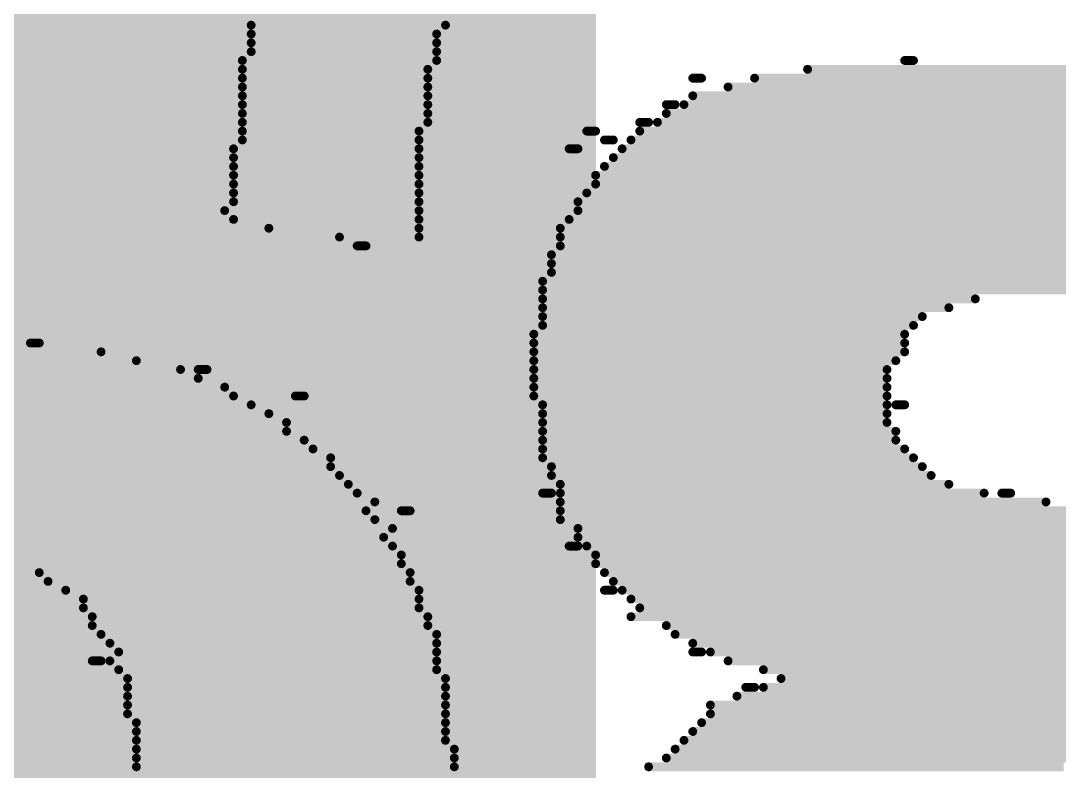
# Model space of a CAD drawing. Header units: inches. Extents: x 0 to 446, y -21 to 70.
# Drawn here: x 19.081 to 22.068, y 52.612 to 54.771 of the extents above; entities that cross this region are included whole.
import ezdxf

# ---------------------------------------------------------------- set-up
doc = ezdxf.new("R2010")
doc.units = ezdxf.units.IN
doc.layers.add('Bottom Overlay', color=54, linetype='Continuous')
doc.layers.add('Top Layer', color=1, linetype='Continuous')

msp = doc.modelspace()

# ---------------------------------------------------------------- hatches: boundary and pattern name
at = {"layer": 'Top Layer'}
msp.add_hatch(color=1, dxfattribs=at).paths.add_polyline_path([(11.8999, 10.6627), (20.7353, 10.6627), (20.7353, 56.4031), (11.8999, 56.4031)])

# ---------------------------------------------------------------- linework, layer by layer
at = {"layer": 'Bottom Overlay'}
for points in [[(19.7434, 54.7585, 0.0254, 0.0254, 0), (20.3022, 54.7585, 0.0254, 0.0254, 0)], [(19.7434, 54.7331, 0.0254, 0.0254, 0), (20.2768, 54.7331, 0.0254, 0.0254, 0)], [(19.7434, 54.7077, 0.0254, 0.0254, 0), (20.2768, 54.7077, 0.0254, 0.0254, 0)], [(19.7434, 54.6823, 0.0254, 0.0254, 0), (20.2768, 54.6823, 0.0254, 0.0254, 0)], [(19.718, 54.6569, 0.0254, 0.0254, 0), (20.2768, 54.6569, 0.0254, 0.0254, 0)], [(21.623, 54.6569, 0.0254, 0.0254, 0), (21.6484, 54.6569, 0.0254, 0.0254, 0)], [(19.718, 54.6315, 0.0254, 0.0254, 0), (20.2514, 54.6315, 0.0254, 0.0254, 0)], [(21.3436, 54.6315, 0.0254, 0.0254, 0), (23.4264, 54.6315, 0.0254, 0.0254, 0)], [(19.718, 54.6061, 0.0254, 0.0254, 0), (20.2514, 54.6061, 0.0254, 0.0254, 0)], [(21.0134, 54.6061, 0.0254, 0.0254, 0), (21.0388, 54.6061, 0.0254, 0.0254, 0)], [(21.1912, 54.6061, 0.0254, 0.0254, 0), (23.4264, 54.6061, 0.0254, 0.0254, 0)], [(19.718, 54.5807, 0.0254, 0.0254, 0), (20.2514, 54.5807, 0.0254, 0.0254, 0)], [(21.115, 54.5807, 0.0254, 0.0254, 0), (23.4264, 54.5807, 0.0254, 0.0254, 0)], [(19.718, 54.5553, 0.0254, 0.0254, 0), (20.2514, 54.5553, 0.0254, 0.0254, 0)], [(19.718, 54.5299, 0.0254, 0.0254, 0), (20.2514, 54.5299, 0.0254, 0.0254, 0)], [(20.9372, 54.5299, 0.0254, 0.0254, 0), (20.9626, 54.5299, 0.0254, 0.0254, 0)], [(20.988, 54.5299, 0.0254, 0.0254, 0), (23.4264, 54.5299, 0.0254, 0.0254, 0)], [(21.0134, 54.5553, 0.0254, 0.0254, 0), (23.4264, 54.5553, 0.0254, 0.0254, 0)], [(19.718, 54.5045, 0.0254, 0.0254, 0), (20.2514, 54.5045, 0.0254, 0.0254, 0)], [(20.9372, 54.5045, 0.0254, 0.0254, 0), (23.4264, 54.5045, 0.0254, 0.0254, 0)], [(19.718, 54.4791, 0.0254, 0.0254, 0), (20.2514, 54.4791, 0.0254, 0.0254, 0)], [(20.861, 54.4791, 0.0254, 0.0254, 0), (20.8864, 54.4791, 0.0254, 0.0254, 0)], [(20.9118, 54.4791, 0.0254, 0.0254, 0), (23.4264, 54.4791, 0.0254, 0.0254, 0)], [(19.718, 54.4537, 0.0254, 0.0254, 0), (20.226, 54.4537, 0.0254, 0.0254, 0)], [(20.7086, 54.4537, 0.0254, 0.0254, 0), (20.734, 54.4537, 0.0254, 0.0254, 0)], [(20.861, 54.4537, 0.0254, 0.0254, 0), (23.4264, 54.4537, 0.0254, 0.0254, 0)], [(19.718, 54.4283, 0.0254, 0.0254, 0), (20.226, 54.4283, 0.0254, 0.0254, 0)], [(20.7594, 54.4283, 0.0254, 0.0254, 0), (20.7848, 54.4283, 0.0254, 0.0254, 0)], [(20.8356, 54.4283, 0.0254, 0.0254, 0), (23.4264, 54.4283, 0.0254, 0.0254, 0)], [(19.6926, 54.4029, 0.0254, 0.0254, 0), (20.226, 54.4029, 0.0254, 0.0254, 0)], [(19.6926, 54.3775, 0.0254, 0.0254, 0), (20.226, 54.3775, 0.0254, 0.0254, 0)], [(20.6578, 54.4029, 0.0254, 0.0254, 0), (20.6832, 54.4029, 0.0254, 0.0254, 0)], [(20.7848, 54.3775, 0.0254, 0.0254, 0), (23.4264, 54.3775, 0.0254, 0.0254, 0)], [(20.8102, 54.4029, 0.0254, 0.0254, 0), (23.4264, 54.4029, 0.0254, 0.0254, 0)], [(19.6926, 54.3521, 0.0254, 0.0254, 0), (20.226, 54.3521, 0.0254, 0.0254, 0)], [(20.7594, 54.3521, 0.0254, 0.0254, 0), (23.4264, 54.3521, 0.0254, 0.0254, 0)], [(19.6926, 54.3267, 0.0254, 0.0254, 0), (20.226, 54.3267, 0.0254, 0.0254, 0)], [(20.734, 54.3267, 0.0254, 0.0254, 0), (23.4264, 54.3267, 0.0254, 0.0254, 0)], [(19.6926, 54.3013, 0.0254, 0.0254, 0), (20.226, 54.3013, 0.0254, 0.0254, 0)], [(20.734, 54.3013, 0.0254, 0.0254, 0), (23.4264, 54.3013, 0.0254, 0.0254, 0)], [(19.6926, 54.2759, 0.0254, 0.0254, 0), (20.226, 54.2759, 0.0254, 0.0254, 0)], [(20.7086, 54.2759, 0.0254, 0.0254, 0), (23.4264, 54.2759, 0.0254, 0.0254, 0)], [(19.6926, 54.2505, 0.0254, 0.0254, 0), (20.226, 54.2505, 0.0254, 0.0254, 0)], [(20.6832, 54.2505, 0.0254, 0.0254, 0), (23.4264, 54.2505, 0.0254, 0.0254, 0)], [(19.6672, 54.2251, 0.0254, 0.0254, 0), (20.226, 54.2251, 0.0254, 0.0254, 0)], [(19.6926, 54.1997, 0.0254, 0.0254, 0), (20.226, 54.1997, 0.0254, 0.0254, 0)], [(20.6578, 54.1997, 0.0254, 0.0254, 0), (23.4264, 54.1997, 0.0254, 0.0254, 0)], [(20.6832, 54.2251, 0.0254, 0.0254, 0), (23.4264, 54.2251, 0.0254, 0.0254, 0)], [(19.7942, 54.1743, 0.0254, 0.0254, 0), (20.226, 54.1743, 0.0254, 0.0254, 0)], [(20.6324, 54.1743, 0.0254, 0.0254, 0), (23.4264, 54.1743, 0.0254, 0.0254, 0)], [(19.9974, 54.1489, 0.0254, 0.0254, 0), (20.226, 54.1489, 0.0254, 0.0254, 0)], [(20.6324, 54.1489, 0.0254, 0.0254, 0), (23.4264, 54.1489, 0.0254, 0.0254, 0)], [(20.0482, 54.1235, 0.0254, 0.0254, 0), (20.0736, 54.1235, 0.0254, 0.0254, 0)], [(20.6324, 54.1235, 0.0254, 0.0254, 0), (23.4264, 54.1235, 0.0254, 0.0254, 0)], [(20.607, 54.0981, 0.0254, 0.0254, 0), (23.4264, 54.0981, 0.0254, 0.0254, 0)], [(20.607, 54.0727, 0.0254, 0.0254, 0), (23.4264, 54.0727, 0.0254, 0.0254, 0)], [(20.5816, 54.0219, 0.0254, 0.0254, 0), (23.4264, 54.0219, 0.0254, 0.0254, 0)], [(20.607, 54.0473, 0.0254, 0.0254, 0), (23.4264, 54.0473, 0.0254, 0.0254, 0)], [(20.5816, 53.9965, 0.0254, 0.0254, 0), (23.4264, 53.9965, 0.0254, 0.0254, 0)], [(20.5816, 53.9711, 0.0254, 0.0254, 0), (21.8262, 53.9711, 0.0254, 0.0254, 0)], [(20.5816, 53.9457, 0.0254, 0.0254, 0), (21.75, 53.9457, 0.0254, 0.0254, 0)], [(20.5816, 53.9203, 0.0254, 0.0254, 0), (21.6738, 53.9203, 0.0254, 0.0254, 0)], [(20.5816, 53.8949, 0.0254, 0.0254, 0), (21.6484, 53.8949, 0.0254, 0.0254, 0)], [(19.1084, 53.8441, 0.0254, 0.0254, 0), (19.1338, 53.8441, 0.0254, 0.0254, 0)], [(20.5562, 53.8695, 0.0254, 0.0254, 0), (21.623, 53.8695, 0.0254, 0.0254, 0)], [(20.5562, 53.8441, 0.0254, 0.0254, 0), (21.623, 53.8441, 0.0254, 0.0254, 0)], [(18.6258, 53.8187, 0.0254, 0.0254, 0), (19.3116, 53.8187, 0.0254, 0.0254, 0)], [(20.5562, 53.8187, 0.0254, 0.0254, 0), (21.623, 53.8187, 0.0254, 0.0254, 0)], [(18.5496, 53.7933, 0.0254, 0.0254, 0), (19.4132, 53.7933, 0.0254, 0.0254, 0)], [(20.5562, 53.7933, 0.0254, 0.0254, 0), (21.5976, 53.7933, 0.0254, 0.0254, 0)], [(18.448, 53.7679, 0.0254, 0.0254, 0), (19.5402, 53.7679, 0.0254, 0.0254, 0)], [(19.591, 53.7679, 0.0254, 0.0254, 0), (19.6164, 53.7679, 0.0254, 0.0254, 0)], [(20.5562, 53.7679, 0.0254, 0.0254, 0), (21.5722, 53.7679, 0.0254, 0.0254, 0)], [(18.3972, 53.7425, 0.0254, 0.0254, 0), (19.591, 53.7425, 0.0254, 0.0254, 0)], [(20.5562, 53.7425, 0.0254, 0.0254, 0), (21.5722, 53.7425, 0.0254, 0.0254, 0)], [(18.2448, 53.6917, 0.0254, 0.0254, 0), (19.6926, 53.6917, 0.0254, 0.0254, 0)], [(18.321, 53.7171, 0.0254, 0.0254, 0), (19.6672, 53.7171, 0.0254, 0.0254, 0)], [(19.8704, 53.6917, 0.0254, 0.0254, 0), (19.8958, 53.6917, 0.0254, 0.0254, 0)], [(20.5562, 53.7171, 0.0254, 0.0254, 0), (21.5722, 53.7171, 0.0254, 0.0254, 0)], [(20.5562, 53.6917, 0.0254, 0.0254, 0), (21.5722, 53.6917, 0.0254, 0.0254, 0)], [(18.2194, 53.6663, 0.0254, 0.0254, 0), (19.7434, 53.6663, 0.0254, 0.0254, 0)], [(20.5816, 53.6663, 0.0254, 0.0254, 0), (21.5722, 53.6663, 0.0254, 0.0254, 0)], [(21.5976, 53.6663, 0.0254, 0.0254, 0), (21.623, 53.6663, 0.0254, 0.0254, 0)], [(18.194, 53.6409, 0.0254, 0.0254, 0), (19.7942, 53.6409, 0.0254, 0.0254, 0)], [(20.5816, 53.6409, 0.0254, 0.0254, 0), (21.5722, 53.6409, 0.0254, 0.0254, 0)], [(18.1178, 53.6155, 0.0254, 0.0254, 0), (19.845, 53.6155, 0.0254, 0.0254, 0)], [(20.5816, 53.6155, 0.0254, 0.0254, 0), (21.5722, 53.6155, 0.0254, 0.0254, 0)], [(18.1178, 53.5901, 0.0254, 0.0254, 0), (19.845, 53.5901, 0.0254, 0.0254, 0)], [(20.5816, 53.5901, 0.0254, 0.0254, 0), (21.5976, 53.5901, 0.0254, 0.0254, 0)], [(18.067, 53.5647, 0.0254, 0.0254, 0), (19.8958, 53.5647, 0.0254, 0.0254, 0)], [(20.5816, 53.5647, 0.0254, 0.0254, 0), (21.5976, 53.5647, 0.0254, 0.0254, 0)], [(18.0162, 53.5139, 0.0254, 0.0254, 0), (19.972, 53.5139, 0.0254, 0.0254, 0)], [(18.0416, 53.5393, 0.0254, 0.0254, 0), (19.9212, 53.5393, 0.0254, 0.0254, 0)], [(20.5816, 53.5393, 0.0254, 0.0254, 0), (21.623, 53.5393, 0.0254, 0.0254, 0)], [(20.5816, 53.5139, 0.0254, 0.0254, 0), (21.6484, 53.5139, 0.0254, 0.0254, 0)], [(17.9908, 53.4885, 0.0254, 0.0254, 0), (19.972, 53.4885, 0.0254, 0.0254, 0)], [(20.607, 53.4885, 0.0254, 0.0254, 0), (21.6738, 53.4885, 0.0254, 0.0254, 0)], [(17.94, 53.4631, 0.0254, 0.0254, 0), (19.9974, 53.4631, 0.0254, 0.0254, 0)], [(20.607, 53.4631, 0.0254, 0.0254, 0), (21.6992, 53.4631, 0.0254, 0.0254, 0)], [(17.94, 53.4377, 0.0254, 0.0254, 0), (20.0228, 53.4377, 0.0254, 0.0254, 0)], [(20.6324, 53.4377, 0.0254, 0.0254, 0), (21.75, 53.4377, 0.0254, 0.0254, 0)], [(17.9146, 53.4123, 0.0254, 0.0254, 0), (20.0482, 53.4123, 0.0254, 0.0254, 0)], [(20.5816, 53.4123, 0.0254, 0.0254, 0), (20.607, 53.4123, 0.0254, 0.0254, 0)], [(20.6324, 53.4123, 0.0254, 0.0254, 0), (21.8516, 53.4123, 0.0254, 0.0254, 0)], [(21.9024, 53.4123, 0.0254, 0.0254, 0), (21.9278, 53.4123, 0.0254, 0.0254, 0)], [(17.8892, 53.3869, 0.0254, 0.0254, 0), (20.099, 53.3869, 0.0254, 0.0254, 0)], [(20.6324, 53.3869, 0.0254, 0.0254, 0), (22.0294, 53.3869, 0.0254, 0.0254, 0)], [(17.8384, 53.3361, 0.0254, 0.0254, 0), (20.099, 53.3361, 0.0254, 0.0254, 0)], [(17.8638, 53.3615, 0.0254, 0.0254, 0), (20.0736, 53.3615, 0.0254, 0.0254, 0)], [(20.1752, 53.3615, 0.0254, 0.0254, 0), (20.2006, 53.3615, 0.0254, 0.0254, 0)], [(20.6324, 53.3615, 0.0254, 0.0254, 0), (23.4264, 53.3615, 0.0254, 0.0254, 0)], [(20.6324, 53.3361, 0.0254, 0.0254, 0), (23.4264, 53.3361, 0.0254, 0.0254, 0)], [(17.8384, 53.3107, 0.0254, 0.0254, 0), (20.1498, 53.3107, 0.0254, 0.0254, 0)], [(20.6832, 53.3107, 0.0254, 0.0254, 0), (23.4264, 53.3107, 0.0254, 0.0254, 0)], [(17.8384, 53.2853, 0.0254, 0.0254, 0), (20.1244, 53.2853, 0.0254, 0.0254, 0)], [(20.6832, 53.2853, 0.0254, 0.0254, 0), (23.4264, 53.2853, 0.0254, 0.0254, 0)], [(17.813, 53.2599, 0.0254, 0.0254, 0), (20.1498, 53.2599, 0.0254, 0.0254, 0)], [(20.6578, 53.2599, 0.0254, 0.0254, 0), (20.6832, 53.2599, 0.0254, 0.0254, 0)], [(20.7086, 53.2599, 0.0254, 0.0254, 0), (23.4264, 53.2599, 0.0254, 0.0254, 0)], [(17.813, 53.2345, 0.0254, 0.0254, 0), (20.1752, 53.2345, 0.0254, 0.0254, 0)], [(20.734, 53.2345, 0.0254, 0.0254, 0), (23.4264, 53.2345, 0.0254, 0.0254, 0)], [(19.0322, 53.2091, 0.0254, 0.0254, 0), (20.1752, 53.2091, 0.0254, 0.0254, 0)], [(19.1338, 53.1837, 0.0254, 0.0254, 0), (20.2006, 53.1837, 0.0254, 0.0254, 0)], [(20.734, 53.2091, 0.0254, 0.0254, 0), (23.4264, 53.2091, 0.0254, 0.0254, 0)], [(20.7594, 53.1837, 0.0254, 0.0254, 0), (23.4264, 53.1837, 0.0254, 0.0254, 0)], [(19.1592, 53.1583, 0.0254, 0.0254, 0), (20.2006, 53.1583, 0.0254, 0.0254, 0)], [(20.7848, 53.1583, 0.0254, 0.0254, 0), (23.4264, 53.1583, 0.0254, 0.0254, 0)], [(19.21, 53.1329, 0.0254, 0.0254, 0), (20.226, 53.1329, 0.0254, 0.0254, 0)], [(20.7594, 53.1329, 0.0254, 0.0254, 0), (20.7848, 53.1329, 0.0254, 0.0254, 0)], [(20.8102, 53.1329, 0.0254, 0.0254, 0), (23.4264, 53.1329, 0.0254, 0.0254, 0)], [(19.2608, 53.1075, 0.0254, 0.0254, 0), (20.226, 53.1075, 0.0254, 0.0254, 0)], [(20.8356, 53.1075, 0.0254, 0.0254, 0), (23.4264, 53.1075, 0.0254, 0.0254, 0)], [(19.2608, 53.0821, 0.0254, 0.0254, 0), (20.226, 53.0821, 0.0254, 0.0254, 0)], [(20.861, 53.0821, 0.0254, 0.0254, 0), (23.4264, 53.0821, 0.0254, 0.0254, 0)], [(19.2862, 53.0567, 0.0254, 0.0254, 0), (20.2514, 53.0567, 0.0254, 0.0254, 0)], [(20.8356, 53.0567, 0.0254, 0.0254, 0), (23.4264, 53.0567, 0.0254, 0.0254, 0)], [(19.2862, 53.0313, 0.0254, 0.0254, 0), (20.2514, 53.0313, 0.0254, 0.0254, 0)], [(19.3116, 53.0059, 0.0254, 0.0254, 0), (20.2768, 53.0059, 0.0254, 0.0254, 0)], [(20.9372, 53.0313, 0.0254, 0.0254, 0), (23.4264, 53.0313, 0.0254, 0.0254, 0)], [(20.9626, 53.0059, 0.0254, 0.0254, 0), (23.4264, 53.0059, 0.0254, 0.0254, 0)], [(19.337, 52.9805, 0.0254, 0.0254, 0), (20.2768, 52.9805, 0.0254, 0.0254, 0)], [(21.0134, 52.9805, 0.0254, 0.0254, 0), (23.4264, 52.9805, 0.0254, 0.0254, 0)], [(19.3624, 52.9551, 0.0254, 0.0254, 0), (20.2768, 52.9551, 0.0254, 0.0254, 0)], [(21.0134, 52.9551, 0.0254, 0.0254, 0), (21.0388, 52.9551, 0.0254, 0.0254, 0)], [(21.0642, 52.9551, 0.0254, 0.0254, 0), (23.4264, 52.9551, 0.0254, 0.0254, 0)], [(19.2862, 52.9297, 0.0254, 0.0254, 0), (19.3116, 52.9297, 0.0254, 0.0254, 0)], [(19.337, 52.9297, 0.0254, 0.0254, 0), (20.2768, 52.9297, 0.0254, 0.0254, 0)], [(21.115, 52.9297, 0.0254, 0.0254, 0), (23.4264, 52.9297, 0.0254, 0.0254, 0)], [(19.3624, 52.9043, 0.0254, 0.0254, 0), (20.2768, 52.9043, 0.0254, 0.0254, 0)], [(21.2166, 52.9043, 0.0254, 0.0254, 0), (23.4264, 52.9043, 0.0254, 0.0254, 0)], [(19.3878, 52.8789, 0.0254, 0.0254, 0), (20.3022, 52.8789, 0.0254, 0.0254, 0)], [(21.2674, 52.8789, 0.0254, 0.0254, 0), (23.4264, 52.8789, 0.0254, 0.0254, 0)], [(19.3878, 52.8535, 0.0254, 0.0254, 0), (20.3022, 52.8535, 0.0254, 0.0254, 0)], [(19.3878, 52.8281, 0.0254, 0.0254, 0), (20.3022, 52.8281, 0.0254, 0.0254, 0)], [(21.1404, 52.8281, 0.0254, 0.0254, 0), (23.4264, 52.8281, 0.0254, 0.0254, 0)], [(21.1658, 52.8535, 0.0254, 0.0254, 0), (21.1912, 52.8535, 0.0254, 0.0254, 0)], [(21.2166, 52.8535, 0.0254, 0.0254, 0), (23.4264, 52.8535, 0.0254, 0.0254, 0)], [(19.3878, 52.8027, 0.0254, 0.0254, 0), (20.3022, 52.8027, 0.0254, 0.0254, 0)], [(21.0642, 52.8027, 0.0254, 0.0254, 0), (23.4264, 52.8027, 0.0254, 0.0254, 0)], [(19.3878, 52.7773, 0.0254, 0.0254, 0), (20.3022, 52.7773, 0.0254, 0.0254, 0)], [(21.0642, 52.7773, 0.0254, 0.0254, 0), (23.4264, 52.7773, 0.0254, 0.0254, 0)], [(19.4132, 52.7519, 0.0254, 0.0254, 0), (20.3022, 52.7519, 0.0254, 0.0254, 0)], [(21.0388, 52.7519, 0.0254, 0.0254, 0), (22.2834, 52.7519, 0.0254, 0.0254, 0)], [(19.4132, 52.7265, 0.0254, 0.0254, 0), (20.3022, 52.7265, 0.0254, 0.0254, 0)], [(21.0134, 52.7265, 0.0254, 0.0254, 0), (22.2072, 52.7265, 0.0254, 0.0254, 0)], [(19.4132, 52.7011, 0.0254, 0.0254, 0), (20.3022, 52.7011, 0.0254, 0.0254, 0)], [(19.4132, 52.6757, 0.0254, 0.0254, 0), (20.3276, 52.6757, 0.0254, 0.0254, 0)], [(20.9626, 52.6757, 0.0254, 0.0254, 0), (22.131, 52.6757, 0.0254, 0.0254, 0)], [(20.988, 52.7011, 0.0254, 0.0254, 0), (22.131, 52.7011, 0.0254, 0.0254, 0)], [(19.4132, 52.6503, 0.0254, 0.0254, 0), (20.3276, 52.6503, 0.0254, 0.0254, 0)], [(20.9372, 52.6503, 0.0254, 0.0254, 0), (22.1056, 52.6503, 0.0254, 0.0254, 0)], [(19.4132, 52.6249, 0.0254, 0.0254, 0), (20.3276, 52.6249, 0.0254, 0.0254, 0)], [(20.8864, 52.6249, 0.0254, 0.0254, 0), (22.0802, 52.6249, 0.0254, 0.0254, 0)]]:
    msp.add_lwpolyline(points, format="xyseb", dxfattribs=at)
for points in [[(19.7371, 54.7585, 0.0127, 0.0127, 1), (19.7498, 54.7585, 0.0127, 0.0127, 1)], [(20.2959, 54.7585, 0.0127, 0.0127, 1), (20.3086, 54.7585, 0.0127, 0.0127, 1)], [(19.7371, 54.7331, 0.0127, 0.0127, 1), (19.7498, 54.7331, 0.0127, 0.0127, 1)], [(19.7371, 54.7077, 0.0127, 0.0127, 1), (19.7498, 54.7077, 0.0127, 0.0127, 1)], [(20.2705, 54.7331, 0.0127, 0.0127, 1), (20.2832, 54.7331, 0.0127, 0.0127, 1)], [(20.2705, 54.7077, 0.0127, 0.0127, 1), (20.2832, 54.7077, 0.0127, 0.0127, 1)], [(19.7371, 54.6823, 0.0127, 0.0127, 1), (19.7498, 54.6823, 0.0127, 0.0127, 1)], [(20.2705, 54.6823, 0.0127, 0.0127, 1), (20.2832, 54.6823, 0.0127, 0.0127, 1)], [(19.7117, 54.6569, 0.0127, 0.0127, 1), (19.7244, 54.6569, 0.0127, 0.0127, 1)], [(20.2705, 54.6569, 0.0127, 0.0127, 1), (20.2832, 54.6569, 0.0127, 0.0127, 1)], [(21.6167, 54.6569, 0.0127, 0.0127, 1), (21.6294, 54.6569, 0.0127, 0.0127, 1)], [(21.6421, 54.6569, 0.0127, 0.0127, 1), (21.6548, 54.6569, 0.0127, 0.0127, 1)], [(19.7117, 54.6315, 0.0127, 0.0127, 1), (19.7244, 54.6315, 0.0127, 0.0127, 1)], [(20.2451, 54.6315, 0.0127, 0.0127, 1), (20.2578, 54.6315, 0.0127, 0.0127, 1)], [(21.3373, 54.6315, 0.0127, 0.0127, 1), (21.35, 54.6315, 0.0127, 0.0127, 1)], [(19.7117, 54.6061, 0.0127, 0.0127, 1), (19.7244, 54.6061, 0.0127, 0.0127, 1)], [(20.2451, 54.6061, 0.0127, 0.0127, 1), (20.2578, 54.6061, 0.0127, 0.0127, 1)], [(21.0071, 54.6061, 0.0127, 0.0127, 1), (21.0198, 54.6061, 0.0127, 0.0127, 1)], [(21.0325, 54.6061, 0.0127, 0.0127, 1), (21.0452, 54.6061, 0.0127, 0.0127, 1)], [(21.1849, 54.6061, 0.0127, 0.0127, 1), (21.1976, 54.6061, 0.0127, 0.0127, 1)], [(19.7117, 54.5807, 0.0127, 0.0127, 1), (19.7244, 54.5807, 0.0127, 0.0127, 1)], [(20.2451, 54.5807, 0.0127, 0.0127, 1), (20.2578, 54.5807, 0.0127, 0.0127, 1)], [(21.1087, 54.5807, 0.0127, 0.0127, 1), (21.1214, 54.5807, 0.0127, 0.0127, 1)], [(19.7117, 54.5553, 0.0127, 0.0127, 1), (19.7244, 54.5553, 0.0127, 0.0127, 1)], [(19.7117, 54.5299, 0.0127, 0.0127, 1), (19.7244, 54.5299, 0.0127, 0.0127, 1)], [(20.2451, 54.5553, 0.0127, 0.0127, 1), (20.2578, 54.5553, 0.0127, 0.0127, 1)], [(20.2451, 54.5299, 0.0127, 0.0127, 1), (20.2578, 54.5299, 0.0127, 0.0127, 1)], [(20.9309, 54.5299, 0.0127, 0.0127, 1), (20.9436, 54.5299, 0.0127, 0.0127, 1)], [(20.9563, 54.5299, 0.0127, 0.0127, 1), (20.969, 54.5299, 0.0127, 0.0127, 1)], [(20.9817, 54.5299, 0.0127, 0.0127, 1), (20.9944, 54.5299, 0.0127, 0.0127, 1)], [(21.0071, 54.5553, 0.0127, 0.0127, 1), (21.0198, 54.5553, 0.0127, 0.0127, 1)], [(19.7117, 54.5045, 0.0127, 0.0127, 1), (19.7244, 54.5045, 0.0127, 0.0127, 1)], [(20.2451, 54.5045, 0.0127, 0.0127, 1), (20.2578, 54.5045, 0.0127, 0.0127, 1)], [(20.9309, 54.5045, 0.0127, 0.0127, 1), (20.9436, 54.5045, 0.0127, 0.0127, 1)], [(19.7117, 54.4791, 0.0127, 0.0127, 1), (19.7244, 54.4791, 0.0127, 0.0127, 1)], [(20.2451, 54.4791, 0.0127, 0.0127, 1), (20.2578, 54.4791, 0.0127, 0.0127, 1)], [(20.8547, 54.4791, 0.0127, 0.0127, 1), (20.8674, 54.4791, 0.0127, 0.0127, 1)], [(20.8801, 54.4791, 0.0127, 0.0127, 1), (20.8928, 54.4791, 0.0127, 0.0127, 1)], [(20.9055, 54.4791, 0.0127, 0.0127, 1), (20.9182, 54.4791, 0.0127, 0.0127, 1)], [(19.7117, 54.4537, 0.0127, 0.0127, 1), (19.7244, 54.4537, 0.0127, 0.0127, 1)], [(20.2197, 54.4537, 0.0127, 0.0127, 1), (20.2324, 54.4537, 0.0127, 0.0127, 1)], [(20.7023, 54.4537, 0.0127, 0.0127, 1), (20.715, 54.4537, 0.0127, 0.0127, 1)], [(20.7277, 54.4537, 0.0127, 0.0127, 1), (20.7404, 54.4537, 0.0127, 0.0127, 1)], [(20.8547, 54.4537, 0.0127, 0.0127, 1), (20.8674, 54.4537, 0.0127, 0.0127, 1)], [(19.7117, 54.4283, 0.0127, 0.0127, 1), (19.7244, 54.4283, 0.0127, 0.0127, 1)], [(20.2197, 54.4283, 0.0127, 0.0127, 1), (20.2324, 54.4283, 0.0127, 0.0127, 1)], [(20.7531, 54.4283, 0.0127, 0.0127, 1), (20.7658, 54.4283, 0.0127, 0.0127, 1)], [(20.7785, 54.4283, 0.0127, 0.0127, 1), (20.7912, 54.4283, 0.0127, 0.0127, 1)], [(20.8293, 54.4283, 0.0127, 0.0127, 1), (20.842, 54.4283, 0.0127, 0.0127, 1)], [(19.6863, 54.4029, 0.0127, 0.0127, 1), (19.699, 54.4029, 0.0127, 0.0127, 1)], [(19.6863, 54.3775, 0.0127, 0.0127, 1), (19.699, 54.3775, 0.0127, 0.0127, 1)], [(20.2197, 54.4029, 0.0127, 0.0127, 1), (20.2324, 54.4029, 0.0127, 0.0127, 1)], [(20.2197, 54.3775, 0.0127, 0.0127, 1), (20.2324, 54.3775, 0.0127, 0.0127, 1)], [(20.6515, 54.4029, 0.0127, 0.0127, 1), (20.6642, 54.4029, 0.0127, 0.0127, 1)], [(20.6769, 54.4029, 0.0127, 0.0127, 1), (20.6896, 54.4029, 0.0127, 0.0127, 1)], [(20.7785, 54.3775, 0.0127, 0.0127, 1), (20.7912, 54.3775, 0.0127, 0.0127, 1)], [(20.8039, 54.4029, 0.0127, 0.0127, 1), (20.8166, 54.4029, 0.0127, 0.0127, 1)], [(19.6863, 54.3521, 0.0127, 0.0127, 1), (19.699, 54.3521, 0.0127, 0.0127, 1)], [(20.2197, 54.3521, 0.0127, 0.0127, 1), (20.2324, 54.3521, 0.0127, 0.0127, 1)], [(20.7531, 54.3521, 0.0127, 0.0127, 1), (20.7658, 54.3521, 0.0127, 0.0127, 1)], [(19.6863, 54.3267, 0.0127, 0.0127, 1), (19.699, 54.3267, 0.0127, 0.0127, 1)], [(20.2197, 54.3267, 0.0127, 0.0127, 1), (20.2324, 54.3267, 0.0127, 0.0127, 1)], [(20.7277, 54.3267, 0.0127, 0.0127, 1), (20.7404, 54.3267, 0.0127, 0.0127, 1)], [(19.6863, 54.3013, 0.0127, 0.0127, 1), (19.699, 54.3013, 0.0127, 0.0127, 1)], [(20.2197, 54.3013, 0.0127, 0.0127, 1), (20.2324, 54.3013, 0.0127, 0.0127, 1)], [(20.7277, 54.3013, 0.0127, 0.0127, 1), (20.7404, 54.3013, 0.0127, 0.0127, 1)], [(19.6863, 54.2759, 0.0127, 0.0127, 1), (19.699, 54.2759, 0.0127, 0.0127, 1)], [(20.2197, 54.2759, 0.0127, 0.0127, 1), (20.2324, 54.2759, 0.0127, 0.0127, 1)], [(20.7023, 54.2759, 0.0127, 0.0127, 1), (20.715, 54.2759, 0.0127, 0.0127, 1)], [(19.6863, 54.2505, 0.0127, 0.0127, 1), (19.699, 54.2505, 0.0127, 0.0127, 1)], [(20.2197, 54.2505, 0.0127, 0.0127, 1), (20.2324, 54.2505, 0.0127, 0.0127, 1)], [(20.6769, 54.2505, 0.0127, 0.0127, 1), (20.6896, 54.2505, 0.0127, 0.0127, 1)], [(19.6609, 54.2251, 0.0127, 0.0127, 1), (19.6736, 54.2251, 0.0127, 0.0127, 1)], [(19.6863, 54.1997, 0.0127, 0.0127, 1), (19.699, 54.1997, 0.0127, 0.0127, 1)], [(20.2197, 54.2251, 0.0127, 0.0127, 1), (20.2324, 54.2251, 0.0127, 0.0127, 1)], [(20.2197, 54.1997, 0.0127, 0.0127, 1), (20.2324, 54.1997, 0.0127, 0.0127, 1)], [(20.6515, 54.1997, 0.0127, 0.0127, 1), (20.6642, 54.1997, 0.0127, 0.0127, 1)], [(20.6769, 54.2251, 0.0127, 0.0127, 1), (20.6896, 54.2251, 0.0127, 0.0127, 1)], [(19.7879, 54.1743, 0.0127, 0.0127, 1), (19.8006, 54.1743, 0.0127, 0.0127, 1)], [(20.2197, 54.1743, 0.0127, 0.0127, 1), (20.2324, 54.1743, 0.0127, 0.0127, 1)], [(20.6261, 54.1743, 0.0127, 0.0127, 1), (20.6388, 54.1743, 0.0127, 0.0127, 1)], [(19.9911, 54.1489, 0.0127, 0.0127, 1), (20.0038, 54.1489, 0.0127, 0.0127, 1)], [(20.2197, 54.1489, 0.0127, 0.0127, 1), (20.2324, 54.1489, 0.0127, 0.0127, 1)], [(20.6261, 54.1489, 0.0127, 0.0127, 1), (20.6388, 54.1489, 0.0127, 0.0127, 1)], [(20.0419, 54.1235, 0.0127, 0.0127, 1), (20.0546, 54.1235, 0.0127, 0.0127, 1)], [(20.0673, 54.1235, 0.0127, 0.0127, 1), (20.08, 54.1235, 0.0127, 0.0127, 1)], [(20.6261, 54.1235, 0.0127, 0.0127, 1), (20.6388, 54.1235, 0.0127, 0.0127, 1)], [(20.6007, 54.0981, 0.0127, 0.0127, 1), (20.6134, 54.0981, 0.0127, 0.0127, 1)], [(20.6007, 54.0727, 0.0127, 0.0127, 1), (20.6134, 54.0727, 0.0127, 0.0127, 1)], [(20.5753, 54.0219, 0.0127, 0.0127, 1), (20.588, 54.0219, 0.0127, 0.0127, 1)], [(20.6007, 54.0473, 0.0127, 0.0127, 1), (20.6134, 54.0473, 0.0127, 0.0127, 1)], [(20.5753, 53.9965, 0.0127, 0.0127, 1), (20.588, 53.9965, 0.0127, 0.0127, 1)], [(20.5753, 53.9711, 0.0127, 0.0127, 1), (20.588, 53.9711, 0.0127, 0.0127, 1)], [(21.8199, 53.9711, 0.0127, 0.0127, 1), (21.8326, 53.9711, 0.0127, 0.0127, 1)], [(20.5753, 53.9457, 0.0127, 0.0127, 1), (20.588, 53.9457, 0.0127, 0.0127, 1)], [(21.7437, 53.9457, 0.0127, 0.0127, 1), (21.7564, 53.9457, 0.0127, 0.0127, 1)], [(20.5753, 53.9203, 0.0127, 0.0127, 1), (20.588, 53.9203, 0.0127, 0.0127, 1)], [(21.6675, 53.9203, 0.0127, 0.0127, 1), (21.6802, 53.9203, 0.0127, 0.0127, 1)], [(20.5753, 53.8949, 0.0127, 0.0127, 1), (20.588, 53.8949, 0.0127, 0.0127, 1)], [(21.6421, 53.8949, 0.0127, 0.0127, 1), (21.6548, 53.8949, 0.0127, 0.0127, 1)], [(19.1021, 53.8441, 0.0127, 0.0127, 1), (19.1148, 53.8441, 0.0127, 0.0127, 1)], [(19.1275, 53.8441, 0.0127, 0.0127, 1), (19.1402, 53.8441, 0.0127, 0.0127, 1)], [(20.5499, 53.8695, 0.0127, 0.0127, 1), (20.5626, 53.8695, 0.0127, 0.0127, 1)], [(20.5499, 53.8441, 0.0127, 0.0127, 1), (20.5626, 53.8441, 0.0127, 0.0127, 1)], [(21.6167, 53.8695, 0.0127, 0.0127, 1), (21.6294, 53.8695, 0.0127, 0.0127, 1)], [(21.6167, 53.8441, 0.0127, 0.0127, 1), (21.6294, 53.8441, 0.0127, 0.0127, 1)], [(19.3053, 53.8187, 0.0127, 0.0127, 1), (19.318, 53.8187, 0.0127, 0.0127, 1)], [(20.5499, 53.8187, 0.0127, 0.0127, 1), (20.5626, 53.8187, 0.0127, 0.0127, 1)], [(21.6167, 53.8187, 0.0127, 0.0127, 1), (21.6294, 53.8187, 0.0127, 0.0127, 1)], [(19.4069, 53.7933, 0.0127, 0.0127, 1), (19.4196, 53.7933, 0.0127, 0.0127, 1)], [(20.5499, 53.7933, 0.0127, 0.0127, 1), (20.5626, 53.7933, 0.0127, 0.0127, 1)], [(21.5913, 53.7933, 0.0127, 0.0127, 1), (21.604, 53.7933, 0.0127, 0.0127, 1)], [(19.5339, 53.7679, 0.0127, 0.0127, 1), (19.5466, 53.7679, 0.0127, 0.0127, 1)], [(19.5847, 53.7679, 0.0127, 0.0127, 1), (19.5974, 53.7679, 0.0127, 0.0127, 1)], [(19.6101, 53.7679, 0.0127, 0.0127, 1), (19.6228, 53.7679, 0.0127, 0.0127, 1)], [(20.5499, 53.7679, 0.0127, 0.0127, 1), (20.5626, 53.7679, 0.0127, 0.0127, 1)], [(21.5659, 53.7679, 0.0127, 0.0127, 1), (21.5786, 53.7679, 0.0127, 0.0127, 1)], [(19.5847, 53.7425, 0.0127, 0.0127, 1), (19.5974, 53.7425, 0.0127, 0.0127, 1)], [(20.5499, 53.7425, 0.0127, 0.0127, 1), (20.5626, 53.7425, 0.0127, 0.0127, 1)], [(21.5659, 53.7425, 0.0127, 0.0127, 1), (21.5786, 53.7425, 0.0127, 0.0127, 1)], [(19.6609, 53.7171, 0.0127, 0.0127, 1), (19.6736, 53.7171, 0.0127, 0.0127, 1)], [(19.6863, 53.6917, 0.0127, 0.0127, 1), (19.699, 53.6917, 0.0127, 0.0127, 1)], [(19.8641, 53.6917, 0.0127, 0.0127, 1), (19.8768, 53.6917, 0.0127, 0.0127, 1)], [(19.8895, 53.6917, 0.0127, 0.0127, 1), (19.9022, 53.6917, 0.0127, 0.0127, 1)], [(20.5499, 53.7171, 0.0127, 0.0127, 1), (20.5626, 53.7171, 0.0127, 0.0127, 1)], [(20.5499, 53.6917, 0.0127, 0.0127, 1), (20.5626, 53.6917, 0.0127, 0.0127, 1)], [(21.5659, 53.7171, 0.0127, 0.0127, 1), (21.5786, 53.7171, 0.0127, 0.0127, 1)], [(21.5659, 53.6917, 0.0127, 0.0127, 1), (21.5786, 53.6917, 0.0127, 0.0127, 1)], [(19.7371, 53.6663, 0.0127, 0.0127, 1), (19.7498, 53.6663, 0.0127, 0.0127, 1)], [(20.5753, 53.6663, 0.0127, 0.0127, 1), (20.588, 53.6663, 0.0127, 0.0127, 1)], [(21.5659, 53.6663, 0.0127, 0.0127, 1), (21.5786, 53.6663, 0.0127, 0.0127, 1)], [(21.5913, 53.6663, 0.0127, 0.0127, 1), (21.604, 53.6663, 0.0127, 0.0127, 1)], [(21.6167, 53.6663, 0.0127, 0.0127, 1), (21.6294, 53.6663, 0.0127, 0.0127, 1)], [(19.7879, 53.6409, 0.0127, 0.0127, 1), (19.8006, 53.6409, 0.0127, 0.0127, 1)], [(20.5753, 53.6409, 0.0127, 0.0127, 1), (20.588, 53.6409, 0.0127, 0.0127, 1)], [(21.5659, 53.6409, 0.0127, 0.0127, 1), (21.5786, 53.6409, 0.0127, 0.0127, 1)], [(19.8387, 53.6155, 0.0127, 0.0127, 1), (19.8514, 53.6155, 0.0127, 0.0127, 1)], [(20.5753, 53.6155, 0.0127, 0.0127, 1), (20.588, 53.6155, 0.0127, 0.0127, 1)], [(21.5659, 53.6155, 0.0127, 0.0127, 1), (21.5786, 53.6155, 0.0127, 0.0127, 1)], [(19.8387, 53.5901, 0.0127, 0.0127, 1), (19.8514, 53.5901, 0.0127, 0.0127, 1)], [(20.5753, 53.5901, 0.0127, 0.0127, 1), (20.588, 53.5901, 0.0127, 0.0127, 1)], [(21.5913, 53.5901, 0.0127, 0.0127, 1), (21.604, 53.5901, 0.0127, 0.0127, 1)], [(19.8895, 53.5647, 0.0127, 0.0127, 1), (19.9022, 53.5647, 0.0127, 0.0127, 1)], [(20.5753, 53.5647, 0.0127, 0.0127, 1), (20.588, 53.5647, 0.0127, 0.0127, 1)], [(21.5913, 53.5647, 0.0127, 0.0127, 1), (21.604, 53.5647, 0.0127, 0.0127, 1)], [(19.9149, 53.5393, 0.0127, 0.0127, 1), (19.9276, 53.5393, 0.0127, 0.0127, 1)], [(19.9657, 53.5139, 0.0127, 0.0127, 1), (19.9784, 53.5139, 0.0127, 0.0127, 1)], [(20.5753, 53.5393, 0.0127, 0.0127, 1), (20.588, 53.5393, 0.0127, 0.0127, 1)], [(20.5753, 53.5139, 0.0127, 0.0127, 1), (20.588, 53.5139, 0.0127, 0.0127, 1)], [(21.6167, 53.5393, 0.0127, 0.0127, 1), (21.6294, 53.5393, 0.0127, 0.0127, 1)], [(21.6421, 53.5139, 0.0127, 0.0127, 1), (21.6548, 53.5139, 0.0127, 0.0127, 1)], [(19.9657, 53.4885, 0.0127, 0.0127, 1), (19.9784, 53.4885, 0.0127, 0.0127, 1)], [(20.6007, 53.4885, 0.0127, 0.0127, 1), (20.6134, 53.4885, 0.0127, 0.0127, 1)], [(21.6675, 53.4885, 0.0127, 0.0127, 1), (21.6802, 53.4885, 0.0127, 0.0127, 1)], [(19.9911, 53.4631, 0.0127, 0.0127, 1), (20.0038, 53.4631, 0.0127, 0.0127, 1)], [(20.6007, 53.4631, 0.0127, 0.0127, 1), (20.6134, 53.4631, 0.0127, 0.0127, 1)], [(21.6929, 53.4631, 0.0127, 0.0127, 1), (21.7056, 53.4631, 0.0127, 0.0127, 1)], [(20.0165, 53.4377, 0.0127, 0.0127, 1), (20.0292, 53.4377, 0.0127, 0.0127, 1)], [(20.6261, 53.4377, 0.0127, 0.0127, 1), (20.6388, 53.4377, 0.0127, 0.0127, 1)], [(21.7437, 53.4377, 0.0127, 0.0127, 1), (21.7564, 53.4377, 0.0127, 0.0127, 1)], [(20.0419, 53.4123, 0.0127, 0.0127, 1), (20.0546, 53.4123, 0.0127, 0.0127, 1)], [(20.5753, 53.4123, 0.0127, 0.0127, 1), (20.588, 53.4123, 0.0127, 0.0127, 1)], [(20.6007, 53.4123, 0.0127, 0.0127, 1), (20.6134, 53.4123, 0.0127, 0.0127, 1)], [(20.6261, 53.4123, 0.0127, 0.0127, 1), (20.6388, 53.4123, 0.0127, 0.0127, 1)], [(21.8453, 53.4123, 0.0127, 0.0127, 1), (21.858, 53.4123, 0.0127, 0.0127, 1)], [(21.8961, 53.4123, 0.0127, 0.0127, 1), (21.9088, 53.4123, 0.0127, 0.0127, 1)], [(21.9215, 53.4123, 0.0127, 0.0127, 1), (21.9342, 53.4123, 0.0127, 0.0127, 1)], [(20.0927, 53.3869, 0.0127, 0.0127, 1), (20.1054, 53.3869, 0.0127, 0.0127, 1)], [(20.6261, 53.3869, 0.0127, 0.0127, 1), (20.6388, 53.3869, 0.0127, 0.0127, 1)], [(22.0231, 53.3869, 0.0127, 0.0127, 1), (22.0358, 53.3869, 0.0127, 0.0127, 1)], [(20.0673, 53.3615, 0.0127, 0.0127, 1), (20.08, 53.3615, 0.0127, 0.0127, 1)], [(20.0927, 53.3361, 0.0127, 0.0127, 1), (20.1054, 53.3361, 0.0127, 0.0127, 1)], [(20.1689, 53.3615, 0.0127, 0.0127, 1), (20.1816, 53.3615, 0.0127, 0.0127, 1)], [(20.1943, 53.3615, 0.0127, 0.0127, 1), (20.207, 53.3615, 0.0127, 0.0127, 1)], [(20.6261, 53.3615, 0.0127, 0.0127, 1), (20.6388, 53.3615, 0.0127, 0.0127, 1)], [(20.6261, 53.3361, 0.0127, 0.0127, 1), (20.6388, 53.3361, 0.0127, 0.0127, 1)], [(20.1435, 53.3107, 0.0127, 0.0127, 1), (20.1562, 53.3107, 0.0127, 0.0127, 1)], [(20.6769, 53.3107, 0.0127, 0.0127, 1), (20.6896, 53.3107, 0.0127, 0.0127, 1)], [(20.1181, 53.2853, 0.0127, 0.0127, 1), (20.1308, 53.2853, 0.0127, 0.0127, 1)], [(20.6769, 53.2853, 0.0127, 0.0127, 1), (20.6896, 53.2853, 0.0127, 0.0127, 1)], [(20.1435, 53.2599, 0.0127, 0.0127, 1), (20.1562, 53.2599, 0.0127, 0.0127, 1)], [(20.6515, 53.2599, 0.0127, 0.0127, 1), (20.6642, 53.2599, 0.0127, 0.0127, 1)], [(20.6769, 53.2599, 0.0127, 0.0127, 1), (20.6896, 53.2599, 0.0127, 0.0127, 1)], [(20.7023, 53.2599, 0.0127, 0.0127, 1), (20.715, 53.2599, 0.0127, 0.0127, 1)], [(20.1689, 53.2345, 0.0127, 0.0127, 1), (20.1816, 53.2345, 0.0127, 0.0127, 1)], [(20.7277, 53.2345, 0.0127, 0.0127, 1), (20.7404, 53.2345, 0.0127, 0.0127, 1)], [(19.1275, 53.1837, 0.0127, 0.0127, 1), (19.1402, 53.1837, 0.0127, 0.0127, 1)], [(20.1689, 53.2091, 0.0127, 0.0127, 1), (20.1816, 53.2091, 0.0127, 0.0127, 1)], [(20.1943, 53.1837, 0.0127, 0.0127, 1), (20.207, 53.1837, 0.0127, 0.0127, 1)], [(20.7277, 53.2091, 0.0127, 0.0127, 1), (20.7404, 53.2091, 0.0127, 0.0127, 1)], [(20.7531, 53.1837, 0.0127, 0.0127, 1), (20.7658, 53.1837, 0.0127, 0.0127, 1)], [(19.1529, 53.1583, 0.0127, 0.0127, 1), (19.1656, 53.1583, 0.0127, 0.0127, 1)], [(20.1943, 53.1583, 0.0127, 0.0127, 1), (20.207, 53.1583, 0.0127, 0.0127, 1)], [(20.7785, 53.1583, 0.0127, 0.0127, 1), (20.7912, 53.1583, 0.0127, 0.0127, 1)], [(19.2037, 53.1329, 0.0127, 0.0127, 1), (19.2164, 53.1329, 0.0127, 0.0127, 1)], [(20.2197, 53.1329, 0.0127, 0.0127, 1), (20.2324, 53.1329, 0.0127, 0.0127, 1)], [(20.7531, 53.1329, 0.0127, 0.0127, 1), (20.7658, 53.1329, 0.0127, 0.0127, 1)], [(20.7785, 53.1329, 0.0127, 0.0127, 1), (20.7912, 53.1329, 0.0127, 0.0127, 1)], [(20.8039, 53.1329, 0.0127, 0.0127, 1), (20.8166, 53.1329, 0.0127, 0.0127, 1)], [(19.2545, 53.1075, 0.0127, 0.0127, 1), (19.2672, 53.1075, 0.0127, 0.0127, 1)], [(20.2197, 53.1075, 0.0127, 0.0127, 1), (20.2324, 53.1075, 0.0127, 0.0127, 1)], [(20.8293, 53.1075, 0.0127, 0.0127, 1), (20.842, 53.1075, 0.0127, 0.0127, 1)], [(19.2545, 53.0821, 0.0127, 0.0127, 1), (19.2672, 53.0821, 0.0127, 0.0127, 1)], [(20.2197, 53.0821, 0.0127, 0.0127, 1), (20.2324, 53.0821, 0.0127, 0.0127, 1)], [(20.8547, 53.0821, 0.0127, 0.0127, 1), (20.8674, 53.0821, 0.0127, 0.0127, 1)], [(19.2799, 53.0567, 0.0127, 0.0127, 1), (19.2926, 53.0567, 0.0127, 0.0127, 1)], [(20.2451, 53.0567, 0.0127, 0.0127, 1), (20.2578, 53.0567, 0.0127, 0.0127, 1)], [(20.8293, 53.0567, 0.0127, 0.0127, 1), (20.842, 53.0567, 0.0127, 0.0127, 1)], [(19.2799, 53.0313, 0.0127, 0.0127, 1), (19.2926, 53.0313, 0.0127, 0.0127, 1)], [(19.3053, 53.0059, 0.0127, 0.0127, 1), (19.318, 53.0059, 0.0127, 0.0127, 1)], [(20.2451, 53.0313, 0.0127, 0.0127, 1), (20.2578, 53.0313, 0.0127, 0.0127, 1)], [(20.2705, 53.0059, 0.0127, 0.0127, 1), (20.2832, 53.0059, 0.0127, 0.0127, 1)], [(20.9309, 53.0313, 0.0127, 0.0127, 1), (20.9436, 53.0313, 0.0127, 0.0127, 1)], [(20.9563, 53.0059, 0.0127, 0.0127, 1), (20.969, 53.0059, 0.0127, 0.0127, 1)], [(19.3307, 52.9805, 0.0127, 0.0127, 1), (19.3434, 52.9805, 0.0127, 0.0127, 1)], [(20.2705, 52.9805, 0.0127, 0.0127, 1), (20.2832, 52.9805, 0.0127, 0.0127, 1)], [(21.0071, 52.9805, 0.0127, 0.0127, 1), (21.0198, 52.9805, 0.0127, 0.0127, 1)], [(19.3561, 52.9551, 0.0127, 0.0127, 1), (19.3688, 52.9551, 0.0127, 0.0127, 1)], [(20.2705, 52.9551, 0.0127, 0.0127, 1), (20.2832, 52.9551, 0.0127, 0.0127, 1)], [(21.0071, 52.9551, 0.0127, 0.0127, 1), (21.0198, 52.9551, 0.0127, 0.0127, 1)], [(21.0325, 52.9551, 0.0127, 0.0127, 1), (21.0452, 52.9551, 0.0127, 0.0127, 1)], [(21.0579, 52.9551, 0.0127, 0.0127, 1), (21.0706, 52.9551, 0.0127, 0.0127, 1)], [(19.2799, 52.9297, 0.0127, 0.0127, 1), (19.2926, 52.9297, 0.0127, 0.0127, 1)], [(19.3053, 52.9297, 0.0127, 0.0127, 1), (19.318, 52.9297, 0.0127, 0.0127, 1)], [(19.3307, 52.9297, 0.0127, 0.0127, 1), (19.3434, 52.9297, 0.0127, 0.0127, 1)], [(20.2705, 52.9297, 0.0127, 0.0127, 1), (20.2832, 52.9297, 0.0127, 0.0127, 1)], [(21.1087, 52.9297, 0.0127, 0.0127, 1), (21.1214, 52.9297, 0.0127, 0.0127, 1)], [(19.3561, 52.9043, 0.0127, 0.0127, 1), (19.3688, 52.9043, 0.0127, 0.0127, 1)], [(20.2705, 52.9043, 0.0127, 0.0127, 1), (20.2832, 52.9043, 0.0127, 0.0127, 1)], [(21.2103, 52.9043, 0.0127, 0.0127, 1), (21.223, 52.9043, 0.0127, 0.0127, 1)], [(19.3815, 52.8789, 0.0127, 0.0127, 1), (19.3942, 52.8789, 0.0127, 0.0127, 1)], [(20.2959, 52.8789, 0.0127, 0.0127, 1), (20.3086, 52.8789, 0.0127, 0.0127, 1)], [(21.2611, 52.8789, 0.0127, 0.0127, 1), (21.2738, 52.8789, 0.0127, 0.0127, 1)], [(19.3815, 52.8535, 0.0127, 0.0127, 1), (19.3942, 52.8535, 0.0127, 0.0127, 1)], [(19.3815, 52.8281, 0.0127, 0.0127, 1), (19.3942, 52.8281, 0.0127, 0.0127, 1)], [(20.2959, 52.8535, 0.0127, 0.0127, 1), (20.3086, 52.8535, 0.0127, 0.0127, 1)], [(20.2959, 52.8281, 0.0127, 0.0127, 1), (20.3086, 52.8281, 0.0127, 0.0127, 1)], [(21.1341, 52.8281, 0.0127, 0.0127, 1), (21.1468, 52.8281, 0.0127, 0.0127, 1)], [(21.1595, 52.8535, 0.0127, 0.0127, 1), (21.1722, 52.8535, 0.0127, 0.0127, 1)], [(21.1849, 52.8535, 0.0127, 0.0127, 1), (21.1976, 52.8535, 0.0127, 0.0127, 1)], [(21.2103, 52.8535, 0.0127, 0.0127, 1), (21.223, 52.8535, 0.0127, 0.0127, 1)], [(19.3815, 52.8027, 0.0127, 0.0127, 1), (19.3942, 52.8027, 0.0127, 0.0127, 1)], [(20.2959, 52.8027, 0.0127, 0.0127, 1), (20.3086, 52.8027, 0.0127, 0.0127, 1)], [(21.0579, 52.8027, 0.0127, 0.0127, 1), (21.0706, 52.8027, 0.0127, 0.0127, 1)], [(19.3815, 52.7773, 0.0127, 0.0127, 1), (19.3942, 52.7773, 0.0127, 0.0127, 1)], [(20.2959, 52.7773, 0.0127, 0.0127, 1), (20.3086, 52.7773, 0.0127, 0.0127, 1)], [(21.0579, 52.7773, 0.0127, 0.0127, 1), (21.0706, 52.7773, 0.0127, 0.0127, 1)], [(19.4069, 52.7519, 0.0127, 0.0127, 1), (19.4196, 52.7519, 0.0127, 0.0127, 1)], [(20.2959, 52.7519, 0.0127, 0.0127, 1), (20.3086, 52.7519, 0.0127, 0.0127, 1)], [(21.0325, 52.7519, 0.0127, 0.0127, 1), (21.0452, 52.7519, 0.0127, 0.0127, 1)], [(19.4069, 52.7265, 0.0127, 0.0127, 1), (19.4196, 52.7265, 0.0127, 0.0127, 1)], [(20.2959, 52.7265, 0.0127, 0.0127, 1), (20.3086, 52.7265, 0.0127, 0.0127, 1)], [(21.0071, 52.7265, 0.0127, 0.0127, 1), (21.0198, 52.7265, 0.0127, 0.0127, 1)], [(19.4069, 52.7011, 0.0127, 0.0127, 1), (19.4196, 52.7011, 0.0127, 0.0127, 1)], [(19.4069, 52.6757, 0.0127, 0.0127, 1), (19.4196, 52.6757, 0.0127, 0.0127, 1)], [(20.2959, 52.7011, 0.0127, 0.0127, 1), (20.3086, 52.7011, 0.0127, 0.0127, 1)], [(20.3213, 52.6757, 0.0127, 0.0127, 1), (20.334, 52.6757, 0.0127, 0.0127, 1)], [(20.9563, 52.6757, 0.0127, 0.0127, 1), (20.969, 52.6757, 0.0127, 0.0127, 1)], [(20.9817, 52.7011, 0.0127, 0.0127, 1), (20.9944, 52.7011, 0.0127, 0.0127, 1)], [(19.4069, 52.6503, 0.0127, 0.0127, 1), (19.4196, 52.6503, 0.0127, 0.0127, 1)], [(20.3213, 52.6503, 0.0127, 0.0127, 1), (20.334, 52.6503, 0.0127, 0.0127, 1)], [(20.9309, 52.6503, 0.0127, 0.0127, 1), (20.9436, 52.6503, 0.0127, 0.0127, 1)], [(19.4069, 52.6249, 0.0127, 0.0127, 1), (19.4196, 52.6249, 0.0127, 0.0127, 1)], [(20.3213, 52.6249, 0.0127, 0.0127, 1), (20.334, 52.6249, 0.0127, 0.0127, 1)], [(20.8801, 52.6249, 0.0127, 0.0127, 1), (20.8928, 52.6249, 0.0127, 0.0127, 1)]]:
    msp.add_lwpolyline(points, format="xyseb", close=True, dxfattribs=at)

doc.saveas('drawing.dxf')
